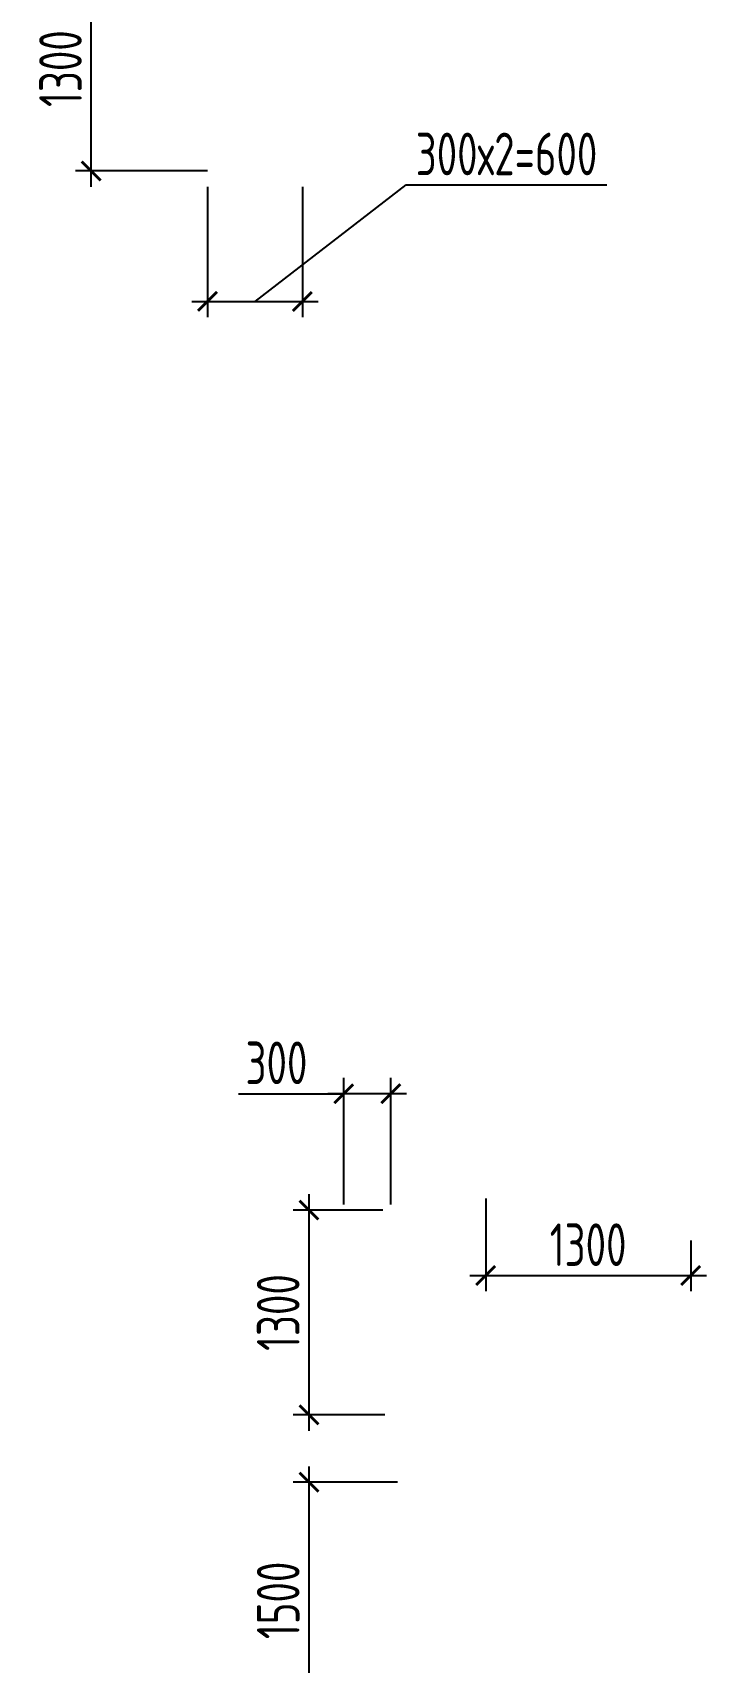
# Model space of a CAD drawing. Header units: millimetres. Extents: x -350007 to 535970, y -888 to 133718.
# Drawn here: x -216986 to -212715, y 95327 to 105659 of the extents above; entities that cross this region are included whole.
import ezdxf

# ---------------------------------------------------------------- set-up
doc = ezdxf.new("R2010")
doc.units = ezdxf.units.MM
doc.layers.add('АР_Размеры нов.', color=15, linetype='Continuous', lineweight=0)
doc.styles.add('ISOCPEUR', font='isocpeur.ttf', dxfattribs={"width": 0.7})
doc.dimstyles.new('R_100', dxfattribs={"dimtxt": 270, "dimasz": 120, "dimexe": 100, "dimexo": 0, "dimgap": 60, "dimtad": 1, "dimdec": 0, "dimrnd": 5, "dimzin": 0, "dimdsep": 46, "dimtxsty": 'ISOCPEUR', "dimblk": 'ARCHTICK', "dimcen": 0, "dimdle": 100, "dimclrd": 256, "dimclre": 256, "dimclrt": 256, "dimadec": 0, "dimazin": 0, "dimtfac": 2, "dimtdec": 0, "dimtofl": 0, "dimtmove": 1, "dimatfit": 3, "dimfxl": 1, "dimtvp": 3, "dimtolj": 1, "dimtzin": 0, "dimarcsym": 0})

# ---------------------------------------------------------------- blocks, each defined once
blk = doc.blocks.new('_ArchTick')
at = {"color": 0, "linetype": 'ByBlock', "const_width": 0.15}
blk.add_lwpolyline([(-0.5, -0.5), (0.5, 0.5)], dxfattribs=at)
blk = doc.blocks.new('*D2825')
at = {"layer": 'АР_Размеры нов.', "lineweight": -2, "ltscale": 100, "transparency": 16777216}
for p, q in [((-215234, 98295), (-215234, 96796)), ((-214766, 98195), (-215334, 98195)), ((-214753, 96896), (-215334, 96896))]:
    blk.add_line(p, q, dxfattribs=at)
at = {"layer": 'АР_Размеры нов.', "lineweight": -2, "ltscale": 100, "transparency": 16777216, "xscale": 120, "yscale": 120, "zscale": 120}
for p, rotation in [((-215234, 98195), 90), ((-215234, 96896), 270)]:
    blk.add_blockref('_ArchTick', p, dxfattribs=dict(at, rotation=rotation))
at = {"layer": 'АР_Размеры нов.', "ltscale": 100, "transparency": 16777216, "insert": (-215429, 97545), "char_height": 270, "attachment_point": 5, "rotation": 90, "style": 'ISOCPEUR'}
blk.add_mtext('\\A1;1300', dxfattribs=at)
blk = doc.blocks.new('*D2826')
at = {"layer": 'АР_Размеры нов.', "lineweight": -2, "ltscale": 100, "transparency": 16777216}
for p, q in [((-215234, 96570), (-215234, 94870)), ((-214672, 96470), (-215334, 96470)), ((-214712, 94970), (-215334, 94970))]:
    blk.add_line(p, q, dxfattribs=at)
at = {"layer": 'АР_Размеры нов.', "lineweight": -2, "ltscale": 100, "transparency": 16777216, "xscale": 120, "yscale": 120, "zscale": 120}
for p, rotation in [((-215234, 96470), 90), ((-215234, 94970), 270)]:
    blk.add_blockref('_ArchTick', p, dxfattribs=dict(at, rotation=rotation))
at = {"layer": 'АР_Размеры нов.', "ltscale": 100, "transparency": 16777216, "insert": (-215429, 95720), "char_height": 270, "attachment_point": 5, "rotation": 90, "style": 'ISOCPEUR'}
blk.add_mtext('\\A1;1500', dxfattribs=at)
blk = doc.blocks.new('*D2832')
at = {"layer": 'АР_Размеры нов.', "lineweight": -2, "ltscale": 100, "transparency": 16777216}
for p, q in [((-214114, 98269), (-214114, 97680)), ((-212815, 98002), (-212815, 97680)), ((-214214, 97780), (-212715, 97780))]:
    blk.add_line(p, q, dxfattribs=at)
at = {"layer": 'АР_Размеры нов.', "lineweight": -2, "ltscale": 100, "transparency": 16777216, "xscale": 120, "yscale": 120, "zscale": 120, "rotation": 180}
blk.add_blockref('_ArchTick', (-214114, 97780), dxfattribs=at)
at = {"layer": 'АР_Размеры нов.', "lineweight": -2, "ltscale": 100, "transparency": 16777216, "xscale": 120, "yscale": 120, "zscale": 120}
blk.add_blockref('_ArchTick', (-212815, 97780), dxfattribs=at)
at = {"layer": 'АР_Размеры нов.', "ltscale": 100, "transparency": 16777216, "insert": (-213465, 97975), "char_height": 270, "attachment_point": 5, "style": 'ISOCPEUR'}
blk.add_mtext('\\A1;1300', dxfattribs=at)
blk = doc.blocks.new('*D2833')
at = {"layer": 'АР_Размеры нов.', "lineweight": -2, "ltscale": 100, "transparency": 16777216}
for p, q in [((-216614, 104682), (-216614, 106179)), ((-215877, 106079), (-216714, 106079)), ((-215877, 104782), (-216714, 104782))]:
    blk.add_line(p, q, dxfattribs=at)
at = {"layer": 'АР_Размеры нов.', "lineweight": -2, "ltscale": 100, "transparency": 16777216, "xscale": 120, "yscale": 120, "zscale": 120}
for p, rotation in [((-216614, 106079), 90), ((-216614, 104782), 270)]:
    blk.add_blockref('_ArchTick', p, dxfattribs=dict(at, rotation=rotation))
at = {"layer": 'АР_Размеры нов.', "ltscale": 100, "transparency": 16777216, "insert": (-216809, 105431), "char_height": 270, "attachment_point": 5, "rotation": 90, "style": 'ISOCPEUR'}
blk.add_mtext('\\A1;1300', dxfattribs=at)
blk = doc.blocks.new('*D3111')
at = {"layer": 'АР_Размеры нов.', "lineweight": -2, "ltscale": 100, "transparency": 16777216}
for p, q in [((-215877, 104681), (-215877, 103855)), ((-215576, 103955), (-214619, 104695)), ((-215276, 104681), (-215276, 103855)), ((-214619, 104695), (-213346, 104695)), ((-215977, 103955), (-215176, 103955))]:
    blk.add_line(p, q, dxfattribs=at)
at = {"layer": 'АР_Размеры нов.', "lineweight": -2, "ltscale": 100, "transparency": 16777216, "xscale": 120, "yscale": 120, "zscale": 120, "rotation": 180}
blk.add_blockref('_ArchTick', (-215877, 103955), dxfattribs=at)
at = {"layer": 'АР_Размеры нов.', "lineweight": -2, "ltscale": 100, "transparency": 16777216, "xscale": 120, "yscale": 120, "zscale": 120}
blk.add_blockref('_ArchTick', (-215276, 103955), dxfattribs=at)
at = {"layer": 'АР_Размеры нов.', "ltscale": 100, "transparency": 16777216, "insert": (-213982, 104890), "char_height": 270, "attachment_point": 5, "style": 'ISOCPEUR'}
blk.add_mtext('\\A1;300х2=600', dxfattribs=at)
blk = doc.blocks.new('*D2918')
at = {"layer": 'АР_Размеры нов.', "lineweight": -2, "ltscale": 100, "transparency": 16777216}
for p, q in [((-215014, 98229), (-215014, 99032)), ((-214715, 98229), (-214715, 99032)), ((-215680, 98932), (-215014, 98932)), ((-214615, 98932), (-215114, 98932))]:
    blk.add_line(p, q, dxfattribs=at)
at = {"layer": 'АР_Размеры нов.', "lineweight": -2, "ltscale": 100, "transparency": 16777216, "xscale": 120, "yscale": 120, "zscale": 120, "rotation": 180}
blk.add_blockref('_ArchTick', (-215014, 98932), dxfattribs=at)
at = {"layer": 'АР_Размеры нов.', "lineweight": -2, "ltscale": 100, "transparency": 16777216, "xscale": 120, "yscale": 120, "zscale": 120}
blk.add_blockref('_ArchTick', (-214715, 98932), dxfattribs=at)
at = {"layer": 'АР_Размеры нов.', "ltscale": 100, "transparency": 16777216, "insert": (-215440, 99128), "char_height": 270, "attachment_point": 5, "style": 'ISOCPEUR'}
blk.add_mtext('\\A1;300', dxfattribs=at)

msp = doc.modelspace()

# ---------------------------------------------------------------- dimensions: what is measured, and where the dimension line sits
at = {"layer": 'АР_Размеры нов.', "ltscale": 100}
for base, p1, p2, picture, middle in [((-216613.5, 106079.5), (-215877, 104781.9), (-215877, 106079.5), '*D2833', (-216808.5, 105430.7)), ((-215233.9, 96895.7), (-214766.2, 98195.1), (-214753, 96895.7), '*D2825', (-215428.9, 97545.4)), ((-215233.9, 94969.7), (-214672.2, 96470.4), (-214712.2, 94969.7), '*D2826', (-215428.9, 95720))]:
    dim = msp.add_linear_dim(base=base, p1=p1, p2=p2, angle=90, dimstyle='R_100', override={"dimpost": '\\X', "dimfxl": 300, "dimarcsym": 1}, dxfattribs=at)
    dim.commit()
    dim.dimension.update_dxf_attribs({"geometry": picture, "text_midpoint": middle})
dim = msp.add_linear_dim(base=(-215275.8, 103954.5), p1=(-215877, 104681.3), p2=(-215275.8, 104681.3), text='300х2=<>', dimstyle='R_100', override={"dimpost": '\\X', "dimfxl": 300, "dimarcsym": 1}, dxfattribs=at)
dim.commit()
dim.dimension.update_dxf_attribs({"geometry": '*D3111', "text_midpoint": (-214558.9, 104694.8), "dimtype": 160})
dim = msp.add_linear_dim(base=(-215013.5, 98932.5), p1=(-214715.3, 98229), p2=(-215013.5, 98229), dimstyle='R_100', override={"dimpost": '\\X', "dimfxl": 300, "dimarcsym": 1}, dxfattribs=at)
dim.commit()
dim.dimension.update_dxf_attribs({"geometry": '*D2918', "text_midpoint": (-215440, 98782), "dimtype": 160})
dim = msp.add_linear_dim(base=(-212815.3, 97779.8), p1=(-214114, 98268.6), p2=(-212815.3, 98002.2, 0), dimstyle='R_100', override={"dimpost": '\\X', "dimfxl": 2.5, "dimarcsym": 1}, dxfattribs=at)
dim.commit()
dim.dimension.update_dxf_attribs({"geometry": '*D2832', "text_midpoint": (-213464.7, 97974.8)})

doc.saveas('drawing.dxf')
